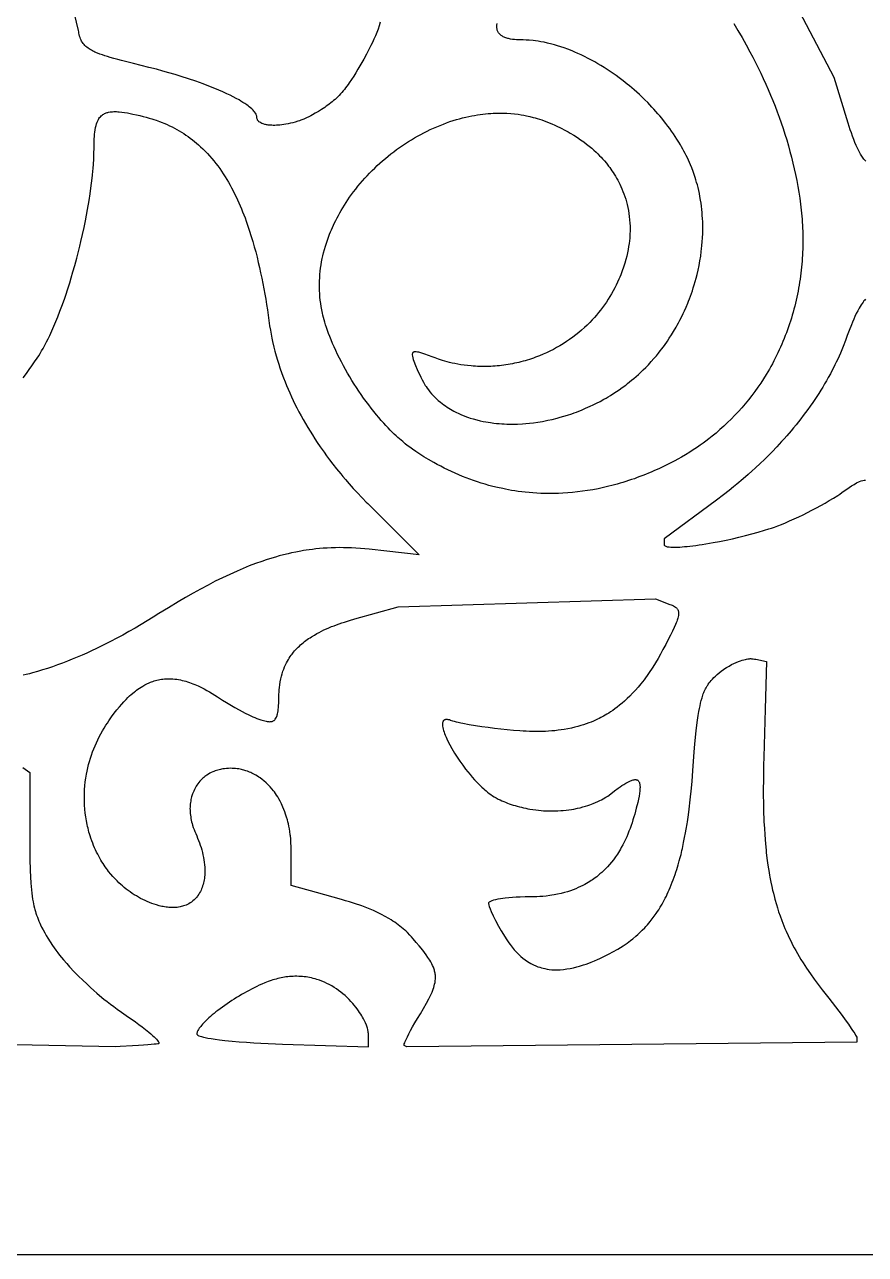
# Model space of a CAD drawing. Extents: x -500 to 500, y -1000 to 1000.
# Drawn here: x -205.3 to 0, y -1000 to -699.7 of the extents above; entities that cross this region are included whole.
import ezdxf

# ---------------------------------------------------------------- set-up
doc = ezdxf.new("R2010")
doc.units = 0
doc.layers.add('APS_GEOMETR_', color=18, linetype='CONTINUOUS')

msp = doc.modelspace()

# ---------------------------------------------------------------- linework, layer by layer
at = {"layer": 'APS_GEOMETR_'}
for points in [[(-500, -1000), (500, -1000), (500, 1000), (-500, 1000)], [(-108.65, -941.22), (-107.89, -939.93), (-107.14, -938.63), (-106.61, -937.62), (-106.1, -936.61), (-105.81, -935.94), (-105.54, -935.26), (-105.41, -934.85), (-105.29, -934.45), (-105.18, -934.04), (-105.09, -933.62), (-105.02, -933.17), (-104.99, -932.7), (-104.98, -932.24), (-105.01, -931.78), (-105.04, -931.54), (-105.08, -931.29), (-105.13, -931.05), (-105.19, -930.81), (-105.25, -930.57), (-105.33, -930.34), (-105.41, -930.1), (-105.49, -929.87), (-105.7, -929.44), (-105.91, -929.01), (-106.13, -928.58), (-106.37, -928.16), (-106.81, -927.48), (-107.27, -926.82), (-108.1, -925.73), (-108.95, -924.65), (-109.66, -923.79), (-110.39, -922.93), (-110.83, -922.45), (-111.22, -922.04), (-111.84, -921.4), (-112.25, -921.01), (-112.43, -920.85), (-112.83, -920.5), (-113.24, -920.16), (-113.66, -919.83), (-114.08, -919.5), (-114.51, -919.18), (-114.94, -918.88), (-115.38, -918.58), (-115.83, -918.29), (-116.35, -917.97), (-117.26, -917.46), (-118.19, -916.96), (-119.13, -916.5), (-120.08, -916.05), (-120.95, -915.68), (-121.72, -915.37), (-122.94, -914.91), (-123.71, -914.63), (-124.04, -914.52), (-125, -914.21), (-125.96, -913.91), (-126.92, -913.62), (-127.89, -913.33), (-134.05, -911.62), (-140.21, -909.91), (-140.21, -904.19), (-140.21, -901.12), (-140.23, -900.31), (-140.26, -899.6), (-140.33, -898.5), (-140.4, -897.8), (-140.43, -897.51), (-140.54, -896.75), (-140.66, -896.05), (-140.78, -895.42), (-140.9, -894.85), (-141.02, -894.34), (-141.13, -893.9), (-141.33, -893.2), (-141.56, -892.51), (-141.78, -891.88), (-142, -891.31), (-142.21, -890.8), (-142.41, -890.35), (-142.59, -889.95), (-142.9, -889.33), (-143.21, -888.77), (-143.51, -888.27), (-143.8, -887.82), (-144.07, -887.41), (-144.32, -887.06), (-144.55, -886.75), (-144.93, -886.27), (-145.31, -885.84), (-145.67, -885.46), (-146.01, -885.12), (-146.32, -884.82), (-146.86, -884.33), (-147.29, -883.98), (-147.77, -883.63), (-148.07, -883.41), (-148.43, -883.18), (-148.84, -882.94), (-149.3, -882.69), (-149.81, -882.44), (-150.09, -882.32), (-150.38, -882.19), (-150.86, -882.01), (-151.28, -881.88), (-151.78, -881.73), (-152.06, -881.65), (-152.36, -881.58), (-152.68, -881.51), (-153.02, -881.45), (-153.39, -881.4), (-153.77, -881.35), (-154.18, -881.32), (-154.6, -881.3), (-155.04, -881.29), (-155.5, -881.3), (-155.98, -881.33), (-156.48, -881.38), (-156.86, -881.43), (-157.19, -881.49), (-157.51, -881.56), (-157.83, -881.64), (-158.15, -881.72), (-158.46, -881.82), (-158.77, -881.92), (-159.08, -882.04), (-159.38, -882.17), (-159.72, -882.33), (-160.04, -882.5), (-160.42, -882.71), (-160.84, -882.98), (-161.06, -883.14), (-161.29, -883.31), (-161.53, -883.5), (-161.77, -883.71), (-162.02, -883.94), (-162.26, -884.19), (-162.51, -884.46), (-162.75, -884.76), (-163, -885.07), (-163.23, -885.41), (-163.4, -885.68), (-163.64, -886.1), (-163.85, -886.5), (-164.02, -886.87), (-164.17, -887.21), (-164.28, -887.52), (-164.38, -887.79), (-164.52, -888.24), (-164.61, -888.59), (-164.68, -888.94), (-164.75, -889.3), (-164.81, -889.66), (-164.85, -890.02), (-164.89, -890.38), (-164.91, -890.74), (-164.92, -891.11), (-164.91, -891.52), (-164.88, -891.93), (-164.85, -892.34), (-164.81, -892.75), (-164.75, -893.15), (-164.69, -893.56), (-164.61, -893.96), (-164.52, -894.36), (-164.42, -894.76), (-164.29, -895.21), (-164.12, -895.71), (-163.93, -896.21), (-163.74, -896.7), (-163.53, -897.18), (-163.28, -897.74), (-163.05, -898.31), (-162.82, -898.88), (-162.61, -899.46), (-162.41, -900.05), (-162.22, -900.64), (-162.05, -901.23), (-161.89, -901.83), (-161.75, -902.43), (-161.62, -903.03), (-161.52, -903.63), (-161.43, -904.24), (-161.36, -904.85), (-161.32, -905.46), (-161.3, -906.07), (-161.3, -906.68), (-161.31, -907.05), (-161.33, -907.42), (-161.37, -907.8), (-161.41, -908.17), (-161.47, -908.55), (-161.54, -908.92), (-161.62, -909.29), (-161.72, -909.66), (-161.83, -910.02), (-161.95, -910.37), (-162.08, -910.72), (-162.23, -911.07), (-162.39, -911.4), (-162.57, -911.73), (-162.76, -912.05), (-162.97, -912.35), (-163.12, -912.55), (-163.27, -912.74), (-163.42, -912.92), (-163.58, -913.09), (-163.9, -913.41), (-164.23, -913.69), (-164.56, -913.95), (-164.89, -914.17), (-165.23, -914.36), (-165.55, -914.53), (-165.87, -914.68), (-166.19, -914.8), (-166.49, -914.9), (-166.77, -914.99), (-167.04, -915.06), (-167.29, -915.12), (-167.72, -915.2), (-168.05, -915.24), (-168.39, -915.27), (-168.73, -915.3), (-169.07, -915.3), (-169.41, -915.3), (-169.75, -915.29), (-170.09, -915.26), (-170.43, -915.23), (-170.77, -915.19), (-171.11, -915.14), (-171.44, -915.07), (-171.78, -915.01), (-172.44, -914.85), (-173.09, -914.66), (-173.66, -914.48), (-174.23, -914.28), (-174.79, -914.07), (-175.34, -913.84), (-175.89, -913.59), (-176.43, -913.33), (-176.97, -913.05), (-177.5, -912.77), (-178.02, -912.46), (-178.53, -912.15), (-179.04, -911.82), (-179.53, -911.48), (-180.02, -911.13), (-180.5, -910.77), (-180.97, -910.39), (-181.42, -910.01), (-181.82, -909.66), (-182.26, -909.26), (-182.72, -908.8), (-183.21, -908.3), (-183.72, -907.74), (-184.24, -907.13), (-184.78, -906.47), (-185.05, -906.11), (-185.32, -905.74), (-185.6, -905.36), (-185.87, -904.96), (-186.14, -904.55), (-186.41, -904.12), (-186.67, -903.68), (-186.94, -903.22), (-187.2, -902.75), (-187.46, -902.26), (-187.71, -901.75), (-187.96, -901.23), (-188.2, -900.69), (-188.44, -900.14), (-188.67, -899.57), (-188.89, -898.98), (-189.1, -898.38), (-189.31, -897.76), (-189.45, -897.31), (-189.58, -896.85), (-189.7, -896.4), (-189.82, -895.94), (-189.93, -895.48), (-190.03, -895.02), (-190.22, -894.09), (-190.37, -893.15), (-190.49, -892.21), (-190.59, -891.26), (-190.66, -890.31), (-190.7, -889.35), (-190.71, -888.4), (-190.69, -887.44), (-190.65, -886.49), (-190.58, -885.55), (-190.48, -884.6), (-190.35, -883.67), (-190.2, -882.74), (-190.05, -881.95), (-189.87, -881.16), (-189.68, -880.37), (-189.47, -879.59), (-189.23, -878.82), (-188.98, -878.05), (-188.71, -877.28), (-188.42, -876.52), (-188.11, -875.77), (-187.78, -875.03), (-187.44, -874.3), (-187.08, -873.57), (-186.7, -872.86), (-186.3, -872.15), (-185.89, -871.46), (-185.46, -870.78), (-185.1, -870.24), (-184.75, -869.72), (-184.07, -868.75), (-183.4, -867.85), (-182.77, -867.03), (-182.16, -866.29), (-181.58, -865.62), (-181.04, -865.02), (-180.53, -864.49), (-180.07, -864.02), (-179.65, -863.62), (-179.28, -863.28), (-178.96, -863), (-178.48, -862.61), (-178.24, -862.43), (-177.96, -862.21), (-177.64, -861.98), (-177.27, -861.72), (-176.87, -861.46), (-176.43, -861.19), (-175.95, -860.92), (-175.43, -860.65), (-174.87, -860.4), (-174.58, -860.28), (-174.28, -860.16), (-173.97, -860.05), (-173.65, -859.95), (-173.32, -859.85), (-172.98, -859.76), (-172.63, -859.68), (-172.27, -859.61), (-171.9, -859.55), (-171.53, -859.5), (-171.14, -859.46), (-170.74, -859.43), (-170.34, -859.42), (-169.93, -859.41), (-169.51, -859.43), (-169.07, -859.45), (-168.62, -859.5), (-168.17, -859.55), (-167.72, -859.63), (-167.27, -859.71), (-166.82, -859.81), (-166.38, -859.92), (-165.94, -860.04), (-165.5, -860.18), (-165.06, -860.32), (-164.63, -860.48), (-164.2, -860.64), (-163.77, -860.81), (-163.35, -860.99), (-162.93, -861.17), (-162.1, -861.56), (-161.44, -861.9), (-160.78, -862.25), (-160.12, -862.62), (-159.48, -863.01), (-158.84, -863.4), (-158.21, -863.8), (-156.95, -864.62), (-156.01, -865.24), (-155.21, -865.74), (-153.98, -866.46), (-152.94, -867.03), (-151.47, -867.81), (-150.52, -868.26), (-149.58, -868.7), (-149.09, -868.9), (-148.61, -869.09), (-148.12, -869.27), (-147.63, -869.45), (-147.31, -869.55), (-146.98, -869.64), (-146.65, -869.72), (-146.32, -869.8), (-146.09, -869.83), (-145.87, -869.86), (-145.64, -869.88), (-145.41, -869.9), (-145.28, -869.89), (-145.14, -869.88), (-145, -869.86), (-144.87, -869.83), (-144.72, -869.77), (-144.58, -869.71), (-144.47, -869.64), (-144.37, -869.57), (-144.21, -869.43), (-144.1, -869.31), (-143.94, -869.06), (-143.8, -868.8), (-143.73, -868.6), (-143.67, -868.41), (-143.61, -868.21), (-143.56, -868.02), (-143.49, -867.64), (-143.43, -867.26), (-143.38, -866.87), (-143.34, -866.49), (-143.3, -865.94), (-143.26, -865.38), (-143.24, -864.83), (-143.22, -864.27), (-143.2, -863.59), (-143.19, -863.16), (-143.17, -862.67), (-143.13, -862.12), (-143.07, -861.53), (-142.99, -860.87), (-142.88, -860.16), (-142.74, -859.47), (-142.59, -858.81), (-142.41, -858.19), (-142.23, -857.6), (-142.02, -857.04), (-141.81, -856.51), (-141.59, -856.02), (-141.36, -855.55), (-141.13, -855.12), (-140.9, -854.72), (-140.67, -854.35), (-140.44, -854), (-140.22, -853.69), (-140.01, -853.41), (-139.64, -852.93), (-139.37, -852.62), (-139.09, -852.31), (-138.81, -852.01), (-138.52, -851.72), (-138.22, -851.43), (-137.91, -851.15), (-137.6, -850.88), (-137.28, -850.61), (-136.96, -850.35), (-136.63, -850.1), (-136.29, -849.85), (-135.95, -849.61), (-135.61, -849.38), (-135.26, -849.16), (-134.55, -848.73), (-133.98, -848.4), (-133.39, -848.08), (-132.8, -847.78), (-132.2, -847.49), (-131.59, -847.21), (-130.98, -846.95), (-130.37, -846.69), (-129.75, -846.45), (-129.12, -846.21), (-128.49, -845.99), (-127.86, -845.77), (-127.23, -845.56), (-125.95, -845.17), (-124.67, -844.8), (-114.06, -841.89), (-51.28, -839.92), (-47.72, -841.25), (-47.45, -841.36), (-47.17, -841.47), (-46.89, -841.6), (-46.62, -841.75), (-46.37, -841.91), (-46.26, -842), (-46.15, -842.1), (-46.05, -842.2), (-45.96, -842.31), (-45.87, -842.43), (-45.8, -842.55), (-45.74, -842.68), (-45.69, -842.82), (-45.66, -842.96), (-45.63, -843.1), (-45.62, -843.24), (-45.61, -843.39), (-45.62, -843.69), (-45.66, -843.99), (-45.71, -844.29), (-45.79, -844.58), (-45.87, -844.86), (-45.96, -845.14), (-46.07, -845.45), (-46.2, -845.78), (-46.34, -846.14), (-46.69, -846.92), (-47.1, -847.8), (-47.59, -848.78), (-48.14, -849.85), (-48.75, -851.02), (-49.43, -852.29), (-50.03, -853.38), (-50.64, -854.45), (-51.28, -855.52), (-51.93, -856.58), (-52.27, -857.1), (-52.61, -857.62), (-52.96, -858.13), (-53.31, -858.64), (-53.67, -859.15), (-54.04, -859.64), (-54.42, -860.14), (-54.8, -860.62), (-55.14, -861.04), (-55.48, -861.45), (-56.16, -862.23), (-56.84, -862.95), (-57.5, -863.63), (-58.15, -864.26), (-58.79, -864.85), (-59.41, -865.39), (-60.02, -865.89), (-60.6, -866.35), (-61.16, -866.76), (-61.7, -867.15), (-62.21, -867.49), (-62.69, -867.8), (-63.14, -868.08), (-63.94, -868.54), (-64.62, -868.91), (-65.02, -869.11), (-65.45, -869.32), (-65.91, -869.53), (-66.42, -869.75), (-66.96, -869.98), (-67.53, -870.2), (-68.15, -870.43), (-68.8, -870.65), (-69.49, -870.87), (-70.22, -871.07), (-70.99, -871.27), (-71.8, -871.46), (-72.64, -871.64), (-73.53, -871.79), (-74.29, -871.91), (-75.06, -872.01), (-75.83, -872.1), (-76.6, -872.17), (-77.37, -872.22), (-78.15, -872.26), (-78.92, -872.28), (-79.7, -872.3), (-80.47, -872.3), (-81.25, -872.29), (-82.03, -872.26), (-82.8, -872.23), (-83.58, -872.19), (-84.35, -872.14), (-85.9, -872.02), (-87.45, -871.87), (-89.01, -871.71), (-90.56, -871.53), (-92.11, -871.34), (-93.66, -871.13), (-95.21, -870.89), (-96.75, -870.63), (-98.29, -870.35), (-98.79, -870.25), (-99.46, -870.11), (-99.86, -870.01), (-100.3, -869.89), (-100.77, -869.74), (-101.28, -869.58), (-101.58, -869.48), (-101.89, -869.41), (-102.04, -869.39), (-102.2, -869.38), (-102.35, -869.38), (-102.51, -869.39), (-102.63, -869.42), (-102.74, -869.46), (-102.89, -869.54), (-102.98, -869.62), (-103.01, -869.65), (-103.07, -869.73), (-103.12, -869.82), (-103.17, -869.91), (-103.2, -870), (-103.23, -870.15), (-103.26, -870.31), (-103.27, -870.46), (-103.28, -870.62), (-103.25, -870.97), (-103.2, -871.32), (-103.11, -871.69), (-103, -872.06), (-102.89, -872.43), (-102.77, -872.8), (-102.6, -873.23), (-102.41, -873.67), (-102.22, -874.1), (-102.02, -874.52), (-101.48, -875.56), (-101, -876.42), (-100.31, -877.6), (-99.67, -878.6), (-99, -879.58), (-98.32, -880.54), (-97.61, -881.49), (-97.09, -882.15), (-96.55, -882.8), (-96.01, -883.44), (-95.46, -884.07), (-94.92, -884.63), (-94.45, -885.11), (-93.7, -885.86), (-93.21, -886.32), (-93, -886.5), (-92.63, -886.82), (-92.25, -887.12), (-91.86, -887.42), (-91.47, -887.71), (-91.05, -887.99), (-90.62, -888.27), (-90.14, -888.53), (-89.65, -888.79), (-89.21, -889), (-88.77, -889.2), (-88.32, -889.39), (-87.87, -889.58), (-87.41, -889.76), (-86.95, -889.93), (-86.49, -890.09), (-86.03, -890.25), (-85.52, -890.4), (-85.01, -890.54), (-84.5, -890.68), (-83.99, -890.81), (-83.47, -890.93), (-82.95, -891.04), (-82.43, -891.15), (-81.91, -891.25), (-81.2, -891.36), (-80.51, -891.45), (-79.84, -891.52), (-79.21, -891.58), (-78.6, -891.63), (-78.02, -891.66), (-77.47, -891.68), (-76.94, -891.69), (-75.98, -891.69), (-75.12, -891.66), (-74.39, -891.62), (-73.77, -891.58), (-73.04, -891.5), (-72.38, -891.41), (-71.77, -891.32), (-71.23, -891.23), (-70.31, -891.05), (-69.63, -890.9), (-68.96, -890.72), (-68.36, -890.54), (-67.8, -890.37), (-67.31, -890.2), (-66.48, -889.9), (-65.87, -889.65), (-65.34, -889.41), (-64.85, -889.17), (-64.41, -888.95), (-64.02, -888.73), (-63.37, -888.35), (-62.89, -888.05), (-62.17, -887.53), (-61.25, -886.82), (-60.37, -886.16), (-59.92, -885.83), (-59.46, -885.52), (-59, -885.22), (-58.53, -884.93), (-58.05, -884.66), (-57.56, -884.42), (-57.36, -884.33), (-57.14, -884.24), (-56.93, -884.16), (-56.71, -884.1), (-56.49, -884.06), (-56.27, -884.04), (-56.16, -884.04), (-56.05, -884.05), (-55.95, -884.07), (-55.84, -884.09), (-55.74, -884.13), (-55.66, -884.17), (-55.58, -884.22), (-55.51, -884.28), (-55.4, -884.4), (-55.31, -884.53), (-55.24, -884.67), (-55.19, -884.79), (-55.13, -885), (-55.09, -885.16), (-55.07, -885.34), (-55.05, -885.54), (-55.04, -885.76), (-55.04, -885.99), (-55.05, -886.24), (-55.09, -886.79), (-55.16, -887.41), (-55.27, -888.08), (-55.41, -888.81), (-55.59, -889.6), (-55.95, -891.03), (-56.14, -891.74), (-56.34, -892.45), (-56.55, -893.16), (-56.76, -893.87), (-56.99, -894.57), (-57.22, -895.27), (-57.47, -895.97), (-57.73, -896.65), (-58.01, -897.34), (-58.29, -898.02), (-58.6, -898.69), (-58.91, -899.35), (-59.25, -900), (-59.6, -900.65), (-59.83, -901.06), (-60.07, -901.46), (-60.31, -901.84), (-60.55, -902.22), (-61.04, -902.93), (-61.53, -903.6), (-62.02, -904.22), (-62.5, -904.8), (-62.99, -905.34), (-63.46, -905.83), (-63.92, -906.29), (-64.37, -906.71), (-64.81, -907.09), (-65.22, -907.44), (-65.62, -907.76), (-65.99, -908.04), (-66.65, -908.51), (-66.95, -908.71), (-67.29, -908.93), (-67.67, -909.16), (-68.08, -909.41), (-68.53, -909.66), (-69.02, -909.91), (-69.54, -910.17), (-70.11, -910.43), (-70.71, -910.69), (-71.35, -910.94), (-72.03, -911.19), (-72.75, -911.42), (-73.51, -911.64), (-74.31, -911.85), (-75.15, -912.04), (-76.03, -912.21), (-76.53, -912.3), (-77.02, -912.37), (-77.94, -912.49), (-78.78, -912.57), (-79.54, -912.62), (-80.22, -912.66), (-80.82, -912.67), (-81.78, -912.69), (-83.06, -912.71), (-84.34, -912.74), (-85.24, -912.78), (-86.14, -912.84), (-87.04, -912.91), (-87.93, -913), (-88.53, -913.08), (-89.13, -913.17), (-89.73, -913.27), (-90.33, -913.38), (-90.8, -913.5), (-91.26, -913.65), (-91.57, -913.78), (-91.87, -913.94), (-91.97, -914.03), (-92.05, -914.14), (-92.07, -914.23), (-92.07, -914.33), (-91.99, -914.67), (-91.89, -915.02), (-91.66, -915.63), (-91.4, -916.23), (-90.87, -917.34), (-90.31, -918.44), (-89.56, -919.81), (-88.92, -920.94), (-88, -922.5), (-87.7, -922.97), (-87.39, -923.44), (-87.07, -923.9), (-86.75, -924.35), (-86.25, -924.98), (-85.73, -925.6), (-85.19, -926.2), (-84.63, -926.78), (-84.14, -927.23), (-83.62, -927.66), (-83.1, -928.06), (-82.55, -928.45), (-82.13, -928.71), (-81.73, -928.94), (-81.36, -929.13), (-81.02, -929.3), (-80.44, -929.56), (-80, -929.73), (-79.53, -929.89), (-79.08, -930.02), (-78.68, -930.13), (-78.31, -930.21), (-77.68, -930.34), (-77.21, -930.41), (-76.53, -930.47), (-75.86, -930.5), (-75.18, -930.5), (-74.51, -930.48), (-73.69, -930.4), (-72.88, -930.29), (-72.07, -930.16), (-71.26, -930), (-70.5, -929.8), (-69.85, -929.62), (-69.29, -929.46), (-68.82, -929.31), (-68.18, -929.1), (-67.92, -929), (-66.96, -928.62), (-66.13, -928.28), (-65.42, -927.98), (-64.83, -927.73), (-64.02, -927.35), (-63.68, -927.19), (-62.58, -926.63), (-61.67, -926.14), (-60.42, -925.43), (-59.77, -925.03), (-59.19, -924.64), (-58.66, -924.29), (-58.18, -923.95), (-57.4, -923.37), (-56.83, -922.93), (-56.06, -922.29), (-55.59, -921.88), (-55.07, -921.4), (-54.51, -920.85), (-53.9, -920.23), (-53.58, -919.88), (-53.25, -919.52), (-52.92, -919.13), (-52.58, -918.73), (-52.05, -918.06), (-51.55, -917.38), (-51.12, -916.78), (-50.77, -916.26), (-50.48, -915.83), (-50.09, -915.21), (-49.93, -914.94), (-49.65, -914.46), (-49.38, -913.98), (-49.12, -913.48), (-48.86, -912.99), (-48.61, -912.49), (-48.37, -911.99), (-48.13, -911.49), (-47.9, -910.98), (-47.65, -910.37), (-47.4, -909.75), (-47.15, -909.13), (-46.92, -908.51), (-46.69, -907.88), (-46.47, -907.26), (-46.26, -906.63), (-46.05, -906), (-45.72, -904.87), (-45.44, -903.88), (-45.21, -903.03), (-45.03, -902.32), (-44.79, -901.33), (-44.7, -900.91), (-44.39, -899.44), (-44.14, -898.16), (-43.93, -897.06), (-43.77, -896.14), (-43.55, -894.86), (-43.47, -894.32), (-43.24, -892.67), (-43.05, -891.23), (-42.77, -888.97), (-42.62, -887.54), (-42.56, -886.94), (-42.34, -884.44), (-42.14, -881.94), (-41.78, -877.26), (-41.62, -875.4), (-41.46, -873.7), (-41.3, -872.15), (-41.14, -870.74), (-40.97, -869.49), (-40.82, -868.39), (-40.67, -867.45), (-40.52, -866.65), (-40.39, -866), (-40.25, -865.35), (-40.08, -864.7), (-39.9, -864.06), (-39.7, -863.43), (-39.58, -863.12), (-39.46, -862.81), (-39.34, -862.5), (-39.2, -862.2), (-39.06, -861.9), (-38.91, -861.61), (-38.83, -861.46), (-38.65, -861.15), (-38.52, -860.94), (-38.36, -860.71), (-38.17, -860.44), (-37.94, -860.15), (-37.68, -859.83), (-37.37, -859.49), (-37.03, -859.13), (-36.64, -858.76), (-36.21, -858.37), (-35.73, -857.97), (-35.21, -857.56), (-34.63, -857.15), (-34.29, -856.92), (-33.95, -856.7), (-33.31, -856.31), (-32.69, -855.97), (-32.1, -855.67), (-31.55, -855.42), (-31.03, -855.21), (-30.54, -855.03), (-30.09, -854.88), (-29.69, -854.77), (-29.32, -854.68), (-29, -854.61), (-28.73, -854.56), (-28.33, -854.51), (-28.13, -854.5), (-27.96, -854.5), (-27.78, -854.51), (-27.44, -854.55), (-27.1, -854.61), (-26.76, -854.67), (-24.12, -855.18), (-24.47, -866.87), (-24.81, -878.55), (-24.86, -880.48), (-24.89, -882.4), (-24.92, -884.33), (-24.94, -886.25), (-24.93, -888.04), (-24.91, -889.6), (-24.86, -892.05), (-24.8, -893.6), (-24.77, -894.25), (-24.68, -895.95), (-24.58, -897.44), (-24.49, -898.71), (-24.4, -899.77), (-24.26, -901.24), (-24.2, -901.85), (-24.04, -903.21), (-23.88, -904.39), (-23.74, -905.4), (-23.61, -906.23), (-23.41, -907.4), (-23.32, -907.89), (-23.08, -909.09), (-22.86, -910.14), (-22.66, -911.03), (-22.48, -911.78), (-22.23, -912.81), (-22.11, -913.24), (-21.74, -914.56), (-21.49, -915.38), (-21.19, -916.32), (-20.83, -917.35), (-20.42, -918.48), (-20.18, -919.09), (-19.93, -919.72), (-19.66, -920.37), (-19.37, -921.04), (-18.88, -922.12), (-18.52, -922.87), (-18.15, -923.62), (-17.78, -924.36), (-17.39, -925.09), (-16.99, -925.82), (-16.59, -926.55), (-16.17, -927.27), (-15.74, -927.98), (-15.23, -928.78), (-14.35, -930.13), (-13.44, -931.46), (-12.51, -932.77), (-11.55, -934.07), (-10.53, -935.38), (-8.91, -937.46), (-7.3, -939.55), (-6.51, -940.61), (-5.72, -941.67), (-4.94, -942.73), (-4.17, -943.8), (-3.45, -944.84), (-3.13, -945.29), (-2.86, -945.71), (-2.62, -946.08), (-2.42, -946.42), (-2.26, -946.72), (-2.13, -946.98), (-2.11, -947.06), (-2.1, -947.15), (-2.1, -947.34), (-2.1, -948.2), (-111.96, -949.31), (-112.6, -949.02), (-112.63, -948.99), (-112.64, -948.94), (-112.65, -948.87), (-112.64, -948.79), (-112.59, -948.58), (-112.5, -948.33), (-112.38, -948.04), (-112.15, -947.5), (-111.84, -946.87), (-111.48, -946.15), (-111.04, -945.34), (-110.55, -944.44), (-109.98, -943.45), (-109.35, -942.38)], [(-121.37, -946.04), (-121.4, -945.77), (-121.43, -945.52), (-121.47, -945.3), (-121.51, -945.09), (-121.6, -944.75), (-121.69, -944.51), (-121.86, -944.02), (-122.1, -943.45), (-122.24, -943.14), (-122.4, -942.8), (-122.58, -942.46), (-122.78, -942.09), (-123, -941.71), (-123.24, -941.32), (-123.51, -940.91), (-123.79, -940.49), (-124.1, -940.06), (-124.44, -939.61), (-124.8, -939.16), (-125.19, -938.7), (-125.63, -938.21), (-126.09, -937.73), (-126.57, -937.26), (-127.06, -936.81), (-127.57, -936.37), (-128.09, -935.95), (-128.63, -935.54), (-129.18, -935.16), (-129.74, -934.79), (-130.32, -934.44), (-130.9, -934.12), (-131.5, -933.81), (-132.1, -933.53), (-132.71, -933.27), (-133.33, -933.04), (-133.96, -932.83), (-134.39, -932.71), (-134.82, -932.59), (-135.26, -932.49), (-135.7, -932.4), (-136.14, -932.32), (-136.59, -932.25), (-137.04, -932.19), (-137.48, -932.15), (-137.93, -932.11), (-138.38, -932.09), (-138.83, -932.08), (-139.28, -932.08), (-139.73, -932.09), (-140.18, -932.12), (-140.63, -932.15), (-141.07, -932.2), (-141.48, -932.25), (-141.88, -932.32), (-142.29, -932.39), (-142.69, -932.47), (-143.09, -932.55), (-143.49, -932.65), (-143.89, -932.75), (-144.28, -932.86), (-144.68, -932.97), (-145.07, -933.1), (-145.85, -933.37), (-146.61, -933.66), (-147.37, -933.99), (-148, -934.28), (-148.63, -934.58), (-149.26, -934.89), (-149.88, -935.2), (-150.5, -935.53), (-151.12, -935.86), (-151.73, -936.2), (-152.34, -936.55), (-152.94, -936.91), (-153.54, -937.27), (-154.13, -937.64), (-154.72, -938.02), (-155.3, -938.41), (-155.88, -938.8), (-156.45, -939.2), (-157.02, -939.61), (-157.57, -940.01), (-158.09, -940.4), (-158.59, -940.79), (-159.05, -941.17), (-159.5, -941.53), (-159.91, -941.89), (-160.3, -942.24), (-160.67, -942.57), (-161, -942.89), (-161.32, -943.2), (-161.6, -943.5), (-161.86, -943.79), (-162.1, -944.06), (-162.31, -944.31), (-162.49, -944.56), (-162.65, -944.78), (-162.83, -945.06), (-163, -945.35), (-163.07, -945.5), (-163.13, -945.66), (-163.18, -945.81), (-163.21, -945.97), (-163.23, -946.04), (-163.23, -946.14), (-163.23, -946.19), (-163.22, -946.24), (-163.19, -946.3), (-163.15, -946.35), (-163.09, -946.41), (-163, -946.46), (-162.9, -946.52), (-162.77, -946.58), (-162.47, -946.69), (-162.1, -946.81), (-161.65, -946.92), (-161.18, -947.02), (-160.55, -947.15), (-159.75, -947.28), (-158.8, -947.43), (-157.68, -947.58), (-156.4, -947.73), (-154.64, -947.91), (-152.88, -948.06), (-151.12, -948.2), (-149.36, -948.32), (-147.6, -948.42), (-145.83, -948.51), (-144.07, -948.58), (-142.3, -948.65), (-131.84, -948.99), (-121.37, -949.31)]]:
    msp.add_lwpolyline(points, close=True, dxfattribs=at)
for points in [[(0.11, -733), (-0.05, -732.86), (-0.21, -732.7), (-0.38, -732.51), (-0.55, -732.3), (-0.71, -732.07), (-0.88, -731.82), (-1.05, -731.54), (-1.22, -731.26), (-1.39, -730.95), (-1.56, -730.64), (-1.89, -729.97), (-2.24, -729.21), (-2.56, -728.45), (-2.87, -727.68), (-3.17, -726.9), (-3.44, -726.11), (-3.71, -725.33), (-4.22, -723.74), (-7.67, -712.61), (-29.51, -670.84)], [(-118.45, -699.08), (-118.71, -699.92), (-119, -700.75), (-119.32, -701.58), (-119.65, -702.39), (-120.01, -703.2), (-120.38, -704), (-120.77, -704.79), (-121.17, -705.57), (-121.83, -706.84), (-122.51, -708.1), (-123.2, -709.34), (-123.91, -710.58), (-124.42, -711.43), (-124.94, -712.27), (-125.48, -713.1), (-126.04, -713.91), (-126.33, -714.31), (-126.62, -714.71), (-126.92, -715.1), (-127.23, -715.49), (-127.54, -715.86), (-127.86, -716.24), (-128.19, -716.6), (-128.53, -716.96), (-128.85, -717.28), (-129.18, -717.6), (-129.51, -717.91), (-129.85, -718.21), (-130.2, -718.5), (-130.55, -718.79), (-130.91, -719.07), (-131.27, -719.35), (-131.64, -719.61), (-132.02, -719.88), (-132.78, -720.38), (-133.55, -720.86), (-134.33, -721.32), (-135.01, -721.71), (-135.44, -721.94), (-135.94, -722.19), (-136.5, -722.45), (-137.13, -722.72), (-137.83, -722.99), (-138.21, -723.13), (-138.6, -723.26), (-139.22, -723.45), (-139.82, -723.61), (-140.4, -723.76), (-140.95, -723.88), (-141.49, -723.98), (-142, -724.07), (-142.5, -724.13), (-142.96, -724.18), (-143.41, -724.22), (-143.83, -724.24), (-144.23, -724.26), (-144.6, -724.26), (-144.94, -724.25), (-145.26, -724.24), (-145.81, -724.19), (-146.04, -724.16), (-146.26, -724.12), (-146.47, -724.08), (-146.67, -724.03), (-147.04, -723.92), (-147.36, -723.79), (-147.65, -723.65), (-147.89, -723.51), (-148.08, -723.37), (-148.22, -723.23), (-148.33, -723.09), (-148.41, -722.96), (-148.47, -722.82), (-148.52, -722.7), (-148.57, -722.47), (-148.58, -722.3), (-148.62, -722.05), (-148.67, -721.85), (-148.77, -721.57), (-148.95, -721.26), (-149.15, -720.95), (-149.31, -720.76), (-149.48, -720.58), (-149.66, -720.4), (-149.84, -720.22), (-150.14, -719.97), (-150.44, -719.72), (-150.75, -719.48), (-151.06, -719.25), (-151.52, -718.94), (-151.99, -718.64), (-152.47, -718.34), (-152.94, -718.06), (-153.67, -717.67), (-154.4, -717.29), (-155.14, -716.91), (-155.89, -716.55), (-156.88, -716.1), (-157.89, -715.66), (-158.89, -715.24), (-159.91, -714.83), (-161.69, -714.16), (-163.47, -713.51), (-165.27, -712.9), (-167.08, -712.31), (-168.57, -711.86), (-170.07, -711.42), (-171.57, -710.99), (-173.08, -710.58), (-174.95, -710.1), (-176.83, -709.63), (-178.75, -709.17), (-180.65, -708.7), (-181.61, -708.46), (-182.56, -708.2), (-183.5, -707.94), (-184.45, -707.66), (-185.07, -707.47), (-185.69, -707.28), (-186.31, -707.07), (-186.92, -706.85), (-187.52, -706.61), (-188.12, -706.35), (-188.41, -706.21), (-188.7, -706.06), (-188.99, -705.91), (-189.27, -705.75), (-189.54, -705.58), (-189.81, -705.4), (-190.08, -705.2), (-190.33, -704.99), (-190.57, -704.77), (-190.79, -704.54), (-191, -704.29), (-191.19, -704.03), (-191.37, -703.73), (-191.52, -703.42), (-191.66, -703.1), (-191.77, -702.78), (-191.87, -702.44), (-191.96, -702.1), (-192.02, -701.76), (-192.08, -701.42), (-192.13, -701.12), (-198.01, -676.5)], [(-32.14, -699.35), (-31.12, -701.08), (-30.13, -702.82), (-29.15, -704.57), (-28.2, -706.33), (-27.52, -707.62), (-26.85, -708.91), (-26.2, -710.22), (-25.56, -711.53), (-24.94, -712.85), (-24.33, -714.18), (-23.74, -715.51), (-23.17, -716.85), (-22.61, -718.2), (-22.07, -719.56), (-21.55, -720.92), (-21.05, -722.29), (-20.56, -723.67), (-20.1, -725.05), (-19.66, -726.44), (-19.23, -727.83), (-18.82, -729.23), (-18.44, -730.63), (-18.07, -732.04), (-17.71, -733.46), (-17.38, -734.88), (-17.06, -736.3), (-16.77, -737.73), (-16.49, -739.16), (-16.24, -740.6), (-16.02, -742.05), (-15.83, -743.5), (-15.66, -744.96), (-15.52, -746.42), (-15.47, -747.16), (-15.42, -747.89), (-15.38, -748.62), (-15.34, -749.36), (-15.32, -750.09), (-15.3, -750.83), (-15.29, -751.57), (-15.28, -752.3), (-15.29, -753.04), (-15.3, -753.77), (-15.32, -754.51), (-15.35, -755.24), (-15.39, -755.97), (-15.43, -756.71), (-15.48, -757.44), (-15.54, -758.17), (-15.61, -758.9), (-15.68, -759.63), (-15.77, -760.36), (-15.86, -761.08), (-15.96, -761.81), (-16.07, -762.53), (-16.19, -763.27), (-16.32, -764.01), (-16.45, -764.75), (-16.6, -765.48), (-16.76, -766.22), (-16.92, -766.96), (-17.09, -767.69), (-17.27, -768.42), (-17.47, -769.15), (-17.66, -769.88), (-17.87, -770.61), (-18.09, -771.33), (-18.31, -772.05), (-18.55, -772.77), (-18.79, -773.49), (-19.04, -774.2), (-19.3, -774.91), (-19.57, -775.62), (-19.85, -776.32), (-20.13, -777.02), (-20.42, -777.72), (-20.73, -778.41), (-21.04, -779.1), (-21.35, -779.78), (-21.68, -780.46), (-22.02, -781.13), (-22.36, -781.8), (-22.71, -782.47), (-23.07, -783.13), (-23.44, -783.78), (-23.82, -784.43), (-24.2, -785.07), (-24.86, -786.14), (-25.55, -787.2), (-26.27, -788.24), (-27, -789.26), (-27.76, -790.27), (-28.54, -791.27), (-29.34, -792.25), (-30.17, -793.21), (-31.01, -794.15), (-31.87, -795.08), (-32.76, -795.98), (-33.66, -796.87), (-34.58, -797.73), (-35.52, -798.58), (-36.47, -799.4), (-37.44, -800.19), (-38.2, -800.79), (-38.94, -801.36), (-39.65, -801.89), (-40.35, -802.38), (-41.01, -802.85), (-41.66, -803.28), (-42.27, -803.69), (-42.87, -804.07), (-43.96, -804.74), (-44.94, -805.31), (-45.8, -805.79), (-46.53, -806.18), (-47.67, -806.78), (-48.98, -807.43), (-50.31, -808.06), (-51.65, -808.66), (-52.32, -808.95), (-53, -809.24), (-53.68, -809.51), (-54.36, -809.78), (-55.05, -810.05), (-55.73, -810.3), (-56.42, -810.55), (-57.12, -810.79), (-57.81, -811.02), (-58.51, -811.25), (-59.21, -811.46), (-59.91, -811.67), (-60.6, -811.87), (-61.28, -812.06), (-61.96, -812.24), (-62.64, -812.41), (-63.97, -812.72), (-65.29, -813), (-66.58, -813.24), (-67.85, -813.46), (-69.1, -813.64), (-70.32, -813.79), (-71.53, -813.92), (-72.7, -814.02), (-73.86, -814.09), (-74.98, -814.14), (-76.09, -814.17), (-77.16, -814.18), (-78.21, -814.17), (-79.24, -814.14), (-80.23, -814.09), (-81.2, -814.03), (-82.14, -813.95), (-83.05, -813.86), (-83.93, -813.76), (-84.78, -813.65), (-85.6, -813.53), (-86.39, -813.4), (-87.15, -813.27), (-87.88, -813.13), (-88.57, -812.99), (-89.86, -812.71), (-91.01, -812.43), (-91.95, -812.18), (-92.88, -811.91), (-93.82, -811.63), (-94.74, -811.33), (-95.66, -811.02), (-96.58, -810.69), (-97.49, -810.35), (-98.4, -809.99), (-99.3, -809.61), (-100.19, -809.23), (-101.08, -808.82), (-101.96, -808.41), (-102.84, -807.98), (-103.7, -807.53), (-104.56, -807.08), (-105.41, -806.61), (-106.67, -805.89), (-107.81, -805.2), (-108.83, -804.55), (-109.75, -803.94), (-110.56, -803.38), (-111.26, -802.87), (-111.86, -802.42), (-112.35, -802.03), (-112.99, -801.5), (-113.74, -800.85), (-114.15, -800.48), (-114.58, -800.08), (-115.04, -799.64), (-115.52, -799.17), (-116.02, -798.67), (-116.53, -798.14), (-117.07, -797.57), (-117.63, -796.96), (-118.2, -796.32), (-118.79, -795.64), (-119.39, -794.92), (-120.01, -794.17), (-120.65, -793.36), (-121.29, -792.54), (-121.91, -791.71), (-122.52, -790.87), (-123.12, -790.03), (-123.7, -789.17), (-124.28, -788.31), (-124.84, -787.43), (-125.39, -786.55), (-125.93, -785.67), (-126.46, -784.77), (-126.97, -783.87), (-127.47, -782.96), (-127.95, -782.05), (-128.43, -781.13), (-128.89, -780.2), (-129.33, -779.27), (-129.74, -778.37), (-130.12, -777.5), (-130.47, -776.67), (-130.79, -775.86), (-131.08, -775.09), (-131.35, -774.35), (-131.59, -773.64), (-131.8, -772.97), (-132, -772.33), (-132.17, -771.73), (-132.32, -771.17), (-132.46, -770.64), (-132.57, -770.15), (-132.75, -769.29), (-132.89, -768.53), (-133.01, -767.75), (-133.11, -766.97), (-133.19, -766.19), (-133.25, -765.41), (-133.29, -764.62), (-133.31, -763.83), (-133.31, -763.05), (-133.29, -762.26), (-133.25, -761.47), (-133.19, -760.69), (-133.12, -759.9), (-133.02, -759.12), (-132.91, -758.35), (-132.78, -757.57), (-132.62, -756.81), (-132.48, -756.14), (-132.3, -755.4), (-132.09, -754.6), (-131.84, -753.74), (-131.54, -752.82), (-131.21, -751.84), (-131.02, -751.33), (-130.82, -750.81), (-130.6, -750.28), (-130.38, -749.74), (-130.13, -749.19), (-129.88, -748.62), (-129.61, -748.05), (-129.32, -747.46), (-129.01, -746.87), (-128.69, -746.26), (-128.36, -745.65), (-128, -745.03), (-127.63, -744.4), (-127.23, -743.77), (-126.82, -743.13), (-126.39, -742.48), (-125.94, -741.82), (-125.47, -741.16), (-124.97, -740.5), (-124.46, -739.83), (-123.92, -739.15), (-123.37, -738.49), (-122.81, -737.83), (-122.24, -737.19), (-121.65, -736.55), (-121.05, -735.92), (-120.44, -735.3), (-119.82, -734.69), (-119.19, -734.09), (-118.54, -733.5), (-117.89, -732.92), (-117.22, -732.35), (-116.55, -731.79), (-115.87, -731.25), (-115.17, -730.71), (-114.47, -730.19), (-113.76, -729.68), (-113.04, -729.18), (-112.31, -728.7), (-111.58, -728.22), (-110.83, -727.76), (-110.08, -727.32), (-109.33, -726.88), (-108.56, -726.46), (-107.79, -726.06), (-107.02, -725.67), (-106.24, -725.29), (-105.45, -724.93), (-104.66, -724.59), (-103.86, -724.26), (-103.06, -723.94), (-102.25, -723.64), (-101.45, -723.36), (-100.65, -723.11), (-99.87, -722.87), (-99.1, -722.65), (-98.35, -722.45), (-97.6, -722.27), (-96.87, -722.11), (-96.14, -721.96), (-95.44, -721.83), (-94.74, -721.72), (-94.06, -721.62), (-93.39, -721.53), (-92.74, -721.46), (-92.1, -721.4), (-91.47, -721.36), (-90.86, -721.32), (-90.27, -721.3), (-89.69, -721.29), (-89.13, -721.28), (-88.58, -721.29), (-88.05, -721.3), (-87.54, -721.32), (-86.56, -721.38), (-85.65, -721.47), (-84.82, -721.57), (-84.06, -721.68), (-83.38, -721.8), (-82.74, -721.93), (-81.97, -722.1), (-81.09, -722.32), (-80.61, -722.45), (-80.11, -722.6), (-79.58, -722.77), (-79.02, -722.95), (-78.43, -723.16), (-77.83, -723.38), (-77.2, -723.63), (-76.54, -723.91), (-75.87, -724.2), (-75.17, -724.52), (-74.62, -724.79), (-74.09, -725.05), (-73.57, -725.32), (-73.07, -725.59), (-72.58, -725.86), (-72.1, -726.13), (-71.19, -726.68), (-70.34, -727.23), (-69.54, -727.77), (-68.79, -728.31), (-68.09, -728.83), (-67.44, -729.35), (-66.84, -729.86), (-66.29, -730.34), (-65.78, -730.81), (-65.32, -731.25), (-64.9, -731.67), (-64.52, -732.06), (-64.19, -732.42), (-63.73, -732.93), (-63.24, -733.52), (-62.71, -734.19), (-62.44, -734.55), (-62.16, -734.93), (-61.88, -735.33), (-61.6, -735.75), (-61.32, -736.19), (-61.04, -736.64), (-60.76, -737.12), (-60.48, -737.62), (-60.21, -738.13), (-59.95, -738.66), (-59.69, -739.22), (-59.44, -739.79), (-59.2, -740.38), (-58.96, -740.99), (-58.75, -741.62), (-58.54, -742.26), (-58.35, -742.93), (-58.17, -743.61), (-58.01, -744.31), (-57.87, -745.04), (-57.75, -745.78), (-57.65, -746.54), (-57.57, -747.31), (-57.51, -748.11), (-57.48, -748.92), (-57.47, -749.76), (-57.48, -750.21), (-57.49, -750.7), (-57.52, -751.24), (-57.56, -751.83), (-57.62, -752.45), (-57.71, -753.12), (-57.81, -753.83), (-57.94, -754.58), (-58.09, -755.36), (-58.28, -756.19), (-58.5, -757.04), (-58.75, -757.93), (-59.04, -758.86), (-59.38, -759.81), (-59.56, -760.3), (-59.75, -760.8), (-59.96, -761.3), (-60.17, -761.81), (-60.5, -762.54), (-60.84, -763.26), (-61.2, -763.97), (-61.58, -764.68), (-61.97, -765.37), (-62.38, -766.06), (-62.8, -766.74), (-63.24, -767.41), (-63.7, -768.07), (-64.16, -768.72), (-64.65, -769.36), (-65.15, -769.99), (-65.66, -770.6), (-66.18, -771.21), (-66.72, -771.79), (-67.27, -772.37), (-67.93, -773.02), (-68.6, -773.65), (-69.3, -774.27), (-70.01, -774.87), (-70.73, -775.45), (-71.47, -776.01), (-72.23, -776.55), (-73, -777.08), (-73.78, -777.59), (-74.58, -778.07), (-75.39, -778.54), (-76.2, -778.98), (-77.03, -779.4), (-77.87, -779.8), (-78.71, -780.18), (-79.57, -780.54), (-80.06, -780.73), (-80.55, -780.91), (-81.05, -781.09), (-81.55, -781.27), (-82.06, -781.43), (-82.57, -781.59), (-83.08, -781.74), (-83.59, -781.88), (-84.11, -782.02), (-84.63, -782.14), (-85.15, -782.27), (-85.67, -782.38), (-86.2, -782.48), (-86.72, -782.58), (-87.25, -782.67), (-87.78, -782.76), (-88.31, -782.83), (-88.84, -782.9), (-89.37, -782.96), (-89.9, -783.01), (-90.43, -783.06), (-90.97, -783.09), (-91.5, -783.12), (-92.03, -783.14), (-92.57, -783.16), (-93.1, -783.16), (-93.63, -783.16), (-94.16, -783.15), (-94.69, -783.13), (-95.22, -783.11), (-95.75, -783.07), (-96.27, -783.03), (-97.14, -782.94), (-97.96, -782.84), (-98.75, -782.72), (-99.5, -782.59), (-100.22, -782.45), (-100.9, -782.31), (-101.54, -782.15), (-102.15, -782), (-102.72, -781.84), (-103.26, -781.68), (-104.23, -781.36), (-105.07, -781.07), (-105.76, -780.81), (-106.66, -780.48), (-107.56, -780.15), (-108.31, -779.91), (-109.06, -779.69), (-109.39, -779.62), (-109.71, -779.57), (-109.94, -779.57), (-110.17, -779.59), (-110.29, -779.62), (-110.39, -779.67), (-110.47, -779.73), (-110.52, -779.79), (-110.59, -779.9), (-110.61, -779.95), (-110.65, -780.12), (-110.66, -780.3), (-110.61, -780.66), (-110.54, -781.03), (-110.41, -781.45), (-110.26, -781.88), (-109.85, -782.88), (-109.44, -783.87), (-108.58, -785.76), (-108.24, -786.44), (-107.93, -787), (-107.48, -787.77), (-107.27, -788.08), (-107.02, -788.44), (-106.72, -788.85), (-106.37, -789.31), (-105.95, -789.81), (-105.72, -790.06), (-105.47, -790.33), (-105.2, -790.6), (-104.92, -790.88), (-104.62, -791.17), (-104.29, -791.46), (-103.76, -791.9), (-103.37, -792.2), (-102.97, -792.5), (-102.57, -792.78), (-102.16, -793.06), (-101.74, -793.33), (-101.32, -793.59), (-100.9, -793.84), (-100.47, -794.07), (-99.97, -794.33), (-99.26, -794.67), (-98.59, -794.96), (-97.99, -795.21), (-97.43, -795.42), (-96.93, -795.6), (-96.48, -795.75), (-95.77, -795.97), (-94.9, -796.2), (-94.09, -796.39), (-93.35, -796.55), (-92.68, -796.68), (-92.08, -796.79), (-91.55, -796.87), (-90.7, -796.99), (-90.07, -797.05), (-89.44, -797.11), (-88.81, -797.16), (-88.18, -797.19), (-87.55, -797.22), (-86.92, -797.24), (-86.29, -797.24), (-85.66, -797.24), (-84.94, -797.21), (-83.7, -797.14), (-82.93, -797.09), (-82.05, -797.01), (-81.07, -796.89), (-79.99, -796.74), (-79.41, -796.65), (-78.81, -796.55), (-78.18, -796.43), (-77.53, -796.3), (-76.49, -796.07), (-75.27, -795.77), (-74.52, -795.56), (-73.66, -795.32), (-72.71, -795.03), (-71.67, -794.68), (-71.11, -794.48), (-70.53, -794.27), (-69.94, -794.04), (-69.31, -793.79), (-68.32, -793.37), (-67.19, -792.86), (-66.48, -792.53), (-65.68, -792.14), (-64.8, -791.68), (-63.84, -791.15), (-63.33, -790.86), (-62.8, -790.55), (-62.25, -790.21), (-61.69, -789.86), (-60.79, -789.28), (-60.15, -788.84), (-59.4, -788.31), (-58.54, -787.68), (-58.07, -787.32), (-57.59, -786.94), (-57.08, -786.53), (-56.55, -786.08), (-56, -785.61), (-55.43, -785.1), (-54.85, -784.56), (-54.25, -783.98), (-53.63, -783.37), (-53, -782.72), (-52.28, -781.94), (-51.63, -781.2), (-51.05, -780.52), (-50.54, -779.9), (-50.09, -779.33), (-49.7, -778.82), (-49.1, -778.01), (-48.35, -776.93), (-47.89, -776.24), (-47.38, -775.46), (-46.83, -774.57), (-46.24, -773.57), (-45.94, -773.03), (-45.63, -772.46), (-45.32, -771.87), (-45, -771.24), (-44.5, -770.22), (-44.18, -769.52), (-43.81, -768.69), (-43.4, -767.72), (-43.18, -767.18), (-42.95, -766.61), (-42.73, -766), (-42.49, -765.36), (-42.26, -764.67), (-42.03, -763.96), (-41.79, -763.2), (-41.56, -762.41), (-41.34, -761.58), (-41.12, -760.71), (-40.86, -759.59), (-40.62, -758.46), (-40.41, -757.33), (-40.22, -756.19), (-40.07, -755.09), (-39.99, -754.4), (-39.91, -753.61), (-39.83, -752.73), (-39.77, -751.75), (-39.73, -750.68), (-39.71, -749.51), (-39.72, -748.55), (-39.74, -747.79), (-39.78, -747.04), (-39.83, -746.28), (-39.89, -745.53), (-39.96, -744.78), (-40.04, -744.02), (-40.14, -743.27), (-40.25, -742.53), (-40.4, -741.67), (-40.55, -740.91), (-40.71, -740.18), (-40.87, -739.48), (-41.04, -738.82), (-41.21, -738.18), (-41.39, -737.58), (-41.56, -737.01), (-41.74, -736.48), (-42.08, -735.5), (-42.41, -734.64), (-42.71, -733.91), (-42.97, -733.3), (-43.22, -732.75), (-43.48, -732.2), (-43.75, -731.66), (-44.02, -731.12), (-44.3, -730.59), (-44.59, -730.06), (-44.88, -729.53), (-45.18, -729.01), (-45.59, -728.34), (-46.01, -727.67), (-46.44, -727.01), (-46.88, -726.35), (-47.32, -725.7), (-47.78, -725.06), (-48.24, -724.42), (-48.72, -723.79), (-49.28, -723.09), (-49.74, -722.52), (-50.21, -721.96), (-50.68, -721.41), (-51.17, -720.86), (-51.65, -720.31), (-52.15, -719.78), (-52.65, -719.24), (-53.16, -718.72), (-53.85, -718.03), (-54.53, -717.37), (-55.19, -716.75), (-55.83, -716.17), (-56.44, -715.62), (-57.04, -715.11), (-57.61, -714.63), (-58.16, -714.18), (-59.18, -713.37), (-60.1, -712.67), (-60.9, -712.08), (-61.58, -711.6), (-62.32, -711.1), (-63.06, -710.61), (-63.81, -710.13), (-64.57, -709.66), (-65.33, -709.21), (-66.1, -708.76), (-66.88, -708.33), (-67.66, -707.91), (-68.57, -707.45), (-69.42, -707.04), (-70.2, -706.68), (-70.93, -706.37), (-71.58, -706.09), (-72.7, -705.65), (-73.54, -705.34), (-74.39, -705.06), (-75.17, -704.81), (-75.89, -704.6), (-76.55, -704.43), (-77.65, -704.15), (-78.48, -703.97), (-79.23, -703.83), (-79.92, -703.72), (-80.55, -703.63), (-81.13, -703.56), (-82.09, -703.48), (-82.82, -703.43), (-83.54, -703.41), (-84.15, -703.41), (-84.76, -703.39), (-85.23, -703.36), (-85.7, -703.32), (-86.18, -703.27), (-86.65, -703.19), (-87.11, -703.09), (-87.34, -703.03), (-87.57, -702.97), (-87.79, -702.89), (-88.01, -702.81), (-88.23, -702.72), (-88.44, -702.62), (-88.62, -702.52), (-88.8, -702.4), (-88.98, -702.28), (-89.14, -702.15), (-89.3, -702), (-89.44, -701.85), (-89.57, -701.68), (-89.68, -701.51), (-89.76, -701.35), (-89.82, -701.19), (-89.88, -701.02), (-89.92, -700.85), (-89.95, -700.68), (-89.97, -700.5), (-89.98, -700.32), (-89.98, -700.14), (-89.98, -699.96), (-89.96, -699.77), (-89.91, -699.41)], [(-205.68, -785.95), (-204.86, -784.85), (-204.19, -783.92), (-203.53, -782.98), (-202.88, -782.04), (-202.23, -781.09), (-201.86, -780.52), (-201.5, -779.94), (-201.14, -779.35), (-200.8, -778.76), (-200.36, -777.97), (-199.94, -777.17), (-199.53, -776.37), (-199.14, -775.55), (-198.63, -774.44), (-198.14, -773.31), (-197.66, -772.18), (-197.19, -771.05), (-196.66, -769.64), (-196.2, -768.41), (-195.81, -767.35), (-195.5, -766.47), (-195.08, -765.23), (-194.91, -764.71), (-194.29, -762.73), (-193.91, -761.49), (-193.49, -760.07), (-193.04, -758.49), (-192.56, -756.72), (-192.06, -754.78), (-191.8, -753.75), (-191.54, -752.66), (-191.14, -750.92), (-190.77, -749.2), (-190.45, -747.61), (-190.17, -746.16), (-189.93, -744.84), (-189.54, -742.62), (-189.28, -740.97), (-189.09, -739.6), (-188.94, -738.41), (-188.73, -736.54), (-188.61, -735.35), (-188.57, -734.86), (-188.49, -733.66), (-188.43, -732.61), (-188.39, -731.71), (-188.37, -730.96), (-188.34, -729.92), (-188.34, -729.48), (-188.33, -728.6), (-188.3, -727.71), (-188.24, -726.82), (-188.21, -726.38), (-188.16, -725.94), (-188.08, -725.34), (-187.97, -724.79), (-187.85, -724.3), (-187.72, -723.85), (-187.58, -723.46), (-187.43, -723.13), (-187.29, -722.85), (-187.16, -722.62), (-186.98, -722.37), (-186.79, -722.15), (-186.6, -721.96), (-186.4, -721.79), (-186.19, -721.63), (-185.98, -721.5), (-185.77, -721.39), (-185.56, -721.29), (-185.35, -721.21), (-185.15, -721.14), (-184.96, -721.09), (-184.78, -721.05), (-184.44, -720.99), (-184.17, -720.95), (-183.84, -720.93), (-183.51, -720.91), (-183.18, -720.91), (-182.85, -720.91), (-182.52, -720.93), (-182.19, -720.95), (-181.53, -721.02), (-180.87, -721.11), (-180.21, -721.22), (-178.9, -721.49), (-177.99, -721.69), (-177.13, -721.89), (-176.33, -722.09), (-175.58, -722.29), (-174.9, -722.48), (-174.27, -722.67), (-173.71, -722.85), (-173.19, -723.02), (-172.34, -723.32), (-171.7, -723.56), (-171.29, -723.73), (-171.08, -723.82), (-170.49, -724.08), (-169.89, -724.36), (-169.31, -724.64), (-168.72, -724.94), (-168.15, -725.26), (-167.58, -725.58), (-167.02, -725.92), (-166.46, -726.27), (-165.91, -726.63), (-165.38, -727.01), (-164.84, -727.39), (-164.32, -727.79), (-163.81, -728.2), (-163.3, -728.61), (-162.81, -729.04), (-162.33, -729.48), (-161.76, -730.02), (-161.2, -730.57), (-160.66, -731.14), (-160.13, -731.73), (-159.61, -732.32), (-159.11, -732.93), (-158.62, -733.55), (-158.14, -734.18), (-157.67, -734.82), (-157.22, -735.47), (-156.78, -736.13), (-156.35, -736.8), (-155.94, -737.48), (-155.53, -738.17), (-155.14, -738.86), (-154.75, -739.56), (-154.38, -740.27), (-154.02, -740.99), (-153.67, -741.71), (-153.33, -742.44), (-152.99, -743.17), (-152.67, -743.9), (-152.36, -744.64), (-152.06, -745.39), (-151.77, -746.13), (-151.48, -746.88), (-151.21, -747.63), (-150.94, -748.38), (-150.68, -749.13), (-150.43, -749.89), (-149.95, -751.39), (-149.58, -752.65), (-149.22, -753.91), (-148.88, -755.18), (-148.55, -756.45), (-148.24, -757.73), (-147.95, -759.01), (-147.67, -760.29), (-147.4, -761.58), (-147.14, -762.87), (-146.9, -764.16), (-146.67, -765.45), (-146.44, -766.75), (-146.23, -768.05), (-146.03, -769.34), (-145.84, -770.64), (-145.65, -771.94), (-145.47, -773.19), (-145.29, -774.29), (-145.11, -775.29), (-144.93, -776.2), (-144.76, -777.03), (-144.44, -778.41), (-144.19, -779.43), (-143.86, -780.58), (-143.55, -781.63), (-143.26, -782.59), (-142.97, -783.45), (-142.48, -784.88), (-142.09, -785.95), (-141.72, -786.88), (-141.35, -787.8), (-140.96, -788.71), (-140.57, -789.62), (-140.16, -790.53), (-139.74, -791.43), (-139.31, -792.33), (-138.86, -793.21), (-138.33, -794.22), (-137.81, -795.18), (-137.28, -796.13), (-136.73, -797.08), (-136.18, -798.02), (-135.61, -798.95), (-135.04, -799.88), (-134.45, -800.8), (-133.85, -801.71), (-133.15, -802.74), (-132.18, -804.11), (-131.57, -804.96), (-130.86, -805.91), (-130.05, -806.97), (-129.14, -808.13), (-128.12, -809.38), (-127.57, -810.04), (-126.98, -810.72), (-126.04, -811.81), (-125.04, -812.91), (-124.16, -813.86), (-122.76, -815.34), (-121.87, -816.26), (-121.49, -816.65), (-117.11, -821.03), (-108.97, -829.17), (-116.89, -828.27), (-121.15, -827.79), (-122.24, -827.68), (-123.32, -827.59), (-124.41, -827.51), (-125.5, -827.45), (-126.48, -827.41), (-127.46, -827.4), (-128.44, -827.39), (-129.41, -827.4), (-130.45, -827.43), (-131.44, -827.49), (-132.39, -827.55), (-133.3, -827.63), (-134.17, -827.72), (-135, -827.81), (-135.78, -827.91), (-136.52, -828.02), (-137.22, -828.13), (-137.88, -828.24), (-139.08, -828.47), (-140.11, -828.68), (-140.97, -828.87), (-142.1, -829.16), (-143.14, -829.43), (-144.08, -829.7), (-144.93, -829.95), (-146.35, -830.39), (-147.41, -830.74), (-148.93, -831.29), (-150.44, -831.87), (-151.94, -832.47), (-153.43, -833.1), (-155.22, -833.92), (-157, -834.76), (-158.76, -835.62), (-160.51, -836.52), (-162.35, -837.51), (-164.18, -838.52), (-165.99, -839.56), (-167.79, -840.61), (-170.15, -842.06), (-172.5, -843.51), (-173.95, -844.41), (-175.41, -845.3), (-176.87, -846.18), (-178.34, -847.04), (-179.82, -847.89), (-181.31, -848.73), (-182.81, -849.54), (-184.31, -850.34), (-185.46, -850.92), (-186.61, -851.49), (-187.77, -852.06), (-188.93, -852.61), (-190.1, -853.14), (-191.28, -853.67), (-192.46, -854.18), (-193.65, -854.67), (-194.85, -855.15), (-196.05, -855.61), (-197.26, -856.05), (-198.47, -856.48), (-199.69, -856.88), (-200.92, -857.27), (-202.15, -857.64), (-203.38, -857.99), (-204.14, -858.19), (-204.89, -858.38), (-205.62, -858.56)], [(0.04, -766.74), (-0.15, -766.92), (-0.35, -767.15), (-0.56, -767.42), (-0.79, -767.73), (-1.03, -768.09), (-1.28, -768.49), (-1.53, -768.92), (-1.89, -769.58), (-2.23, -770.25), (-2.55, -770.92), (-2.86, -771.6), (-3.16, -772.29), (-3.44, -772.98), (-3.99, -774.37), (-4.45, -775.59), (-4.9, -776.82), (-5.45, -778.27), (-5.79, -779.12), (-6.11, -779.86), (-6.43, -780.6), (-6.77, -781.33), (-7.11, -782.06), (-7.46, -782.78), (-7.82, -783.5), (-8.19, -784.22), (-8.56, -784.93), (-9.06, -785.83), (-9.51, -786.62), (-9.97, -787.4), (-10.43, -788.17), (-10.91, -788.94), (-11.39, -789.71), (-11.88, -790.47), (-12.38, -791.22), (-12.88, -791.97), (-13.5, -792.86), (-14.06, -793.64), (-14.62, -794.4), (-15.19, -795.16), (-15.77, -795.91), (-16.35, -796.66), (-16.95, -797.4), (-17.55, -798.13), (-18.15, -798.86), (-19.19, -800.06), (-19.84, -800.8), (-20.47, -801.51), (-21.67, -802.81), (-22.79, -803.98), (-23.82, -805.02), (-24.75, -805.94), (-25.58, -806.74), (-26.92, -808), (-27.65, -808.66), (-28.63, -809.54), (-29.87, -810.62), (-31.39, -811.9), (-32.2, -812.55), (-33.28, -813.42), (-34.66, -814.49), (-36.33, -815.76), (-49.18, -825.22), (-49.18, -826.6), (-49.16, -826.71), (-49.12, -826.79), (-49.07, -826.86), (-49.02, -826.91), (-48.93, -826.97), (-48.88, -826.99), (-48.73, -827.06), (-48.56, -827.11), (-48.4, -827.16), (-48.23, -827.19), (-47.88, -827.23), (-47.53, -827.26), (-47.16, -827.27), (-46.74, -827.28), (-46.3, -827.28), (-45.81, -827.26), (-45.29, -827.24), (-44.73, -827.2), (-44.14, -827.15), (-43.51, -827.09), (-42.84, -827.02), (-42.14, -826.94), (-41.4, -826.84), (-40.63, -826.73), (-39.83, -826.61), (-38.99, -826.47), (-37.2, -826.17), (-35.61, -825.87), (-34.03, -825.55), (-32.45, -825.21), (-30.87, -824.84), (-29.3, -824.45), (-27.74, -824.04), (-26.18, -823.61), (-24.63, -823.14), (-23.6, -822.82), (-22.95, -822.61), (-22.22, -822.36), (-21.41, -822.06), (-20.52, -821.72), (-19.55, -821.33), (-18.5, -820.88), (-17.4, -820.39), (-16.3, -819.88), (-15.21, -819.36), (-14.13, -818.82), (-13.05, -818.27), (-11.98, -817.7), (-10.92, -817.12), (-9.86, -816.52), (-8.82, -815.91), (-7.79, -815.28), (-6.77, -814.63), (-6.27, -814.3), (-5.77, -813.96), (-3.95, -812.7), (-3.37, -812.32), (-2.77, -811.94), (-2.14, -811.59), (-1.48, -811.27), (-1.08, -811.11), (-0.66, -810.98), (-0.31, -810.91), (0.04, -810.88)], [(-205.71, -881.11), (-204.04, -882.34), (-204.04, -896.95), (-204.04, -900.6), (-204.01, -903.42), (-203.95, -906.24), (-203.89, -907.8), (-203.8, -909.36), (-203.73, -910.16), (-203.65, -910.96), (-203.56, -911.75), (-203.47, -912.54), (-203.35, -913.26), (-203.24, -913.88), (-203.04, -914.86), (-202.89, -915.47), (-202.83, -915.73), (-202.68, -916.22), (-202.53, -916.7), (-202.37, -917.19), (-202.19, -917.67), (-202.01, -918.14), (-201.82, -918.62), (-201.61, -919.08), (-201.4, -919.55), (-201.14, -920.07), (-200.77, -920.75), (-200.39, -921.43), (-200.01, -922.1), (-199.61, -922.76), (-199.03, -923.68), (-198.45, -924.59), (-198.05, -925.16), (-197.65, -925.73), (-197.21, -926.32), (-196.75, -926.9), (-196.29, -927.48), (-195.82, -928.05), (-195.02, -928.95), (-194.31, -929.74), (-193.18, -930.95), (-192.45, -931.7), (-192.14, -932.01), (-191.09, -933.03), (-190.12, -933.95), (-189.22, -934.78), (-188.4, -935.52), (-187.65, -936.17), (-186.99, -936.74), (-185.93, -937.63), (-185.14, -938.25), (-184.35, -938.87), (-183.54, -939.48), (-182.73, -940.08), (-181.61, -940.86), (-179.9, -942.03), (-179.06, -942.62), (-178.22, -943.23), (-177.38, -943.84), (-176.56, -944.46), (-175.75, -945.1), (-174.95, -945.75), (-174.49, -946.14), (-174.07, -946.51), (-173.7, -946.85), (-173.37, -947.16), (-173.08, -947.46), (-172.85, -947.73), (-172.66, -947.97), (-172.59, -948.09), (-172.53, -948.2), (-172.51, -948.25), (-172.5, -948.3), (-172.49, -948.36), (-172.5, -948.42), (-172.52, -948.48), (-172.56, -948.52), (-172.59, -948.54), (-172.63, -948.55), (-172.8, -948.58), (-173.14, -948.62), (-173.66, -948.68), (-174.36, -948.75), (-175.23, -948.83), (-176.29, -948.91), (-177.52, -949), (-178.93, -949.08), (-181.96, -949.26), (-183.11, -949.31), (-244.25, -948.06)]]:
    msp.add_lwpolyline(points, dxfattribs=at)

doc.saveas('drawing.dxf')
